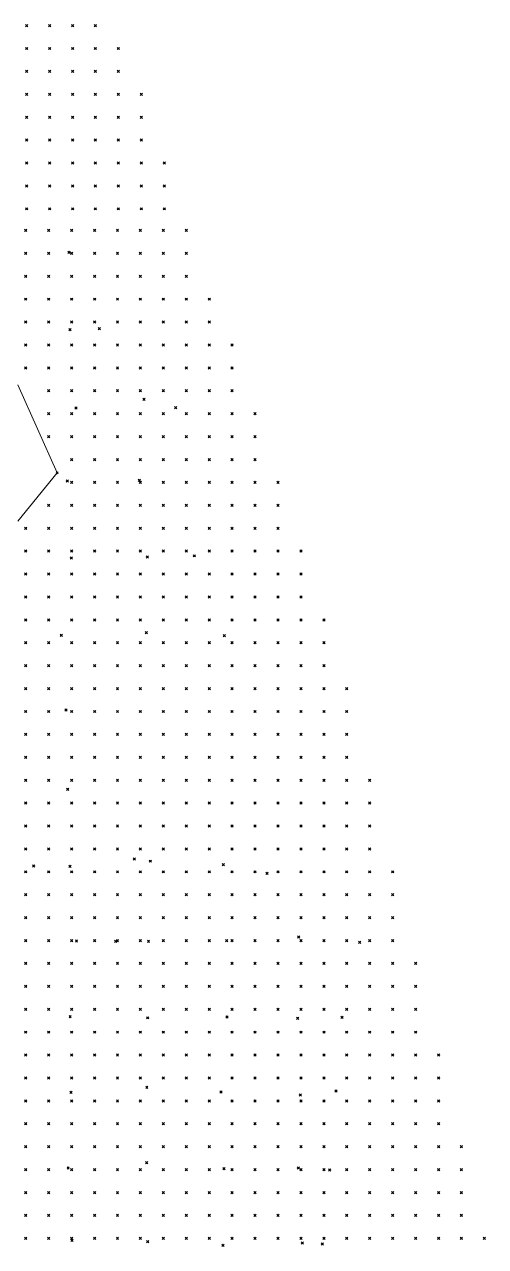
# Model space of a CAD drawing. Header units: metres. Extents: x 441556 to 446409, y 432338 to 461058.
# Drawn here: x 446036.5 to 446096.8, y 438739.9 to 438900 of the extents above; entities that cross this region are included whole.
import ezdxf

# ---------------------------------------------------------------- set-up
doc = ezdxf.new("R2010")
doc.units = ezdxf.units.M
doc.header["$MEASUREMENT"] = 0
doc.header["$PDMODE"] = 35
doc.header["$PDSIZE"] = 0.15
for name, color, linetype, lineweight in [('DTM-BRE-RevN_GRP_DRUM PIATRA', 2, 'Continuous', 0), ('DTM-NOK-RevN_LIDAR_co_lidar', 91, 'Continuous', 0), ('DTM-NOK-RevN_RTK', 32, 'Continuous', 0)]:
    doc.layers.add(name, color=color, linetype=linetype, lineweight=lineweight)

msp = doc.modelspace()

# ---------------------------------------------------------------- linework, layer by layer
at = {"layer": 'DTM-BRE-RevN_GRP_DRUM PIATRA'}
for p, q in [((446040.814, 438841.255, 347.248), (446035.686, 438852.771, 347)), ((446035.685, 438834.943, 347.017), (446040.814, 438841.255, 347.248))]:
    msp.add_line(p, q, dxfattribs=at)
at = {"layer": 'DTM-NOK-RevN_LIDAR_co_lidar'}
for p in [(446036.827, 438899.82, 362.098), (446039.827, 438899.82, 361.833), (446042.826, 438899.82, 363.781), (446045.825, 438899.82, 366.112), (446036.827, 438896.821, 359.643), (446039.827, 438896.821, 361.258), (446042.826, 438896.821, 362.912), (446045.825, 438896.821, 364.632), (446048.825, 438896.821, 366.673), (446036.827, 438893.821, 357.177), (446039.827, 438893.821, 359.321), (446042.826, 438893.821, 360.661), (446045.825, 438893.821, 362.714), (446048.825, 438893.821, 364.548), (446036.827, 438890.822, 355.714), (446039.827, 438890.822, 357.067), (446042.826, 438890.822, 358.549), (446045.825, 438890.822, 361.448), (446048.825, 438890.822, 363.114), (446051.824, 438890.822, 365.384), (446036.827, 438887.823, 354.371), (446039.827, 438887.823, 356.314), (446042.826, 438887.823, 357.473), (446045.825, 438887.823, 360.162), (446048.825, 438887.823, 361.677), (446051.824, 438887.823, 364.379), (446036.827, 438884.823, 353.357), (446039.827, 438884.823, 355.208), (446042.826, 438884.823, 357.14), (446045.825, 438884.823, 359.168), (446048.825, 438884.823, 360.685), (446051.824, 438884.823, 362.512), (446036.827, 438881.824, 351.965), (446039.827, 438881.824, 353.926), (446042.826, 438881.824, 356.554), (446045.825, 438881.824, 357.603), (446048.825, 438881.824, 359.068), (446051.824, 438881.824, 361.759), (446054.823, 438881.824, 363.439), (446036.827, 438878.825, 350.731), (446039.827, 438878.825, 353.399), (446042.826, 438878.825, 355.431), (446045.825, 438878.825, 356.27), (446048.825, 438878.825, 357.471), (446051.824, 438878.825, 361.172), (446054.823, 438878.825, 362.55), (446036.827, 438875.825, 349.598), (446039.827, 438875.825, 351.549), (446042.826, 438875.825, 353.88), (446045.825, 438875.825, 355.453), (446048.825, 438875.825, 357.051), (446051.824, 438875.825, 359.882), (446054.823, 438875.825, 361.024), (446036.709, 438872.994, 349.236), (446039.708, 438872.994, 350.8), (446042.708, 438872.994, 352.754), (446045.707, 438872.994, 354.485), (446048.706, 438872.994, 355.848), (446051.706, 438872.994, 357.641), (446054.705, 438872.994, 360.215), (446057.705, 438872.994, 361.604), (446036.709, 438869.995, 349.333), (446039.708, 438869.995, 350.533), (446042.708, 438869.995, 352.009), (446045.707, 438869.995, 353.784), (446048.706, 438869.995, 355.376), (446051.706, 438869.995, 356.786), (446054.705, 438869.995, 359.275), (446057.705, 438869.995, 360.528), (446036.709, 438866.995, 349.277), (446039.708, 438866.995, 350.163), (446042.708, 438866.995, 351.284), (446045.707, 438866.995, 352.662), (446048.706, 438866.995, 354.715), (446051.706, 438866.995, 356.055), (446054.705, 438866.995, 358.118), (446057.705, 438866.995, 359.445), (446036.709, 438863.996, 349.095), (446039.708, 438863.996, 349.838), (446042.708, 438863.996, 350.788), (446045.707, 438863.996, 351.843), (446048.706, 438863.996, 353.829), (446051.706, 438863.996, 355.23), (446054.705, 438863.996, 356.977), (446057.705, 438863.996, 358.791), (446060.704, 438863.996, 359.598), (446036.709, 438860.996, 348.902), (446039.708, 438860.996, 349.604), (446042.708, 438860.996, 350.46), (446045.707, 438860.996, 351.441), (446048.706, 438860.996, 352.769), (446051.706, 438860.996, 354.196), (446054.705, 438860.996, 356.003), (446057.705, 438860.996, 358.231), (446060.704, 438860.996, 358.897), (446036.709, 438857.997, 348.221), (446039.708, 438857.997, 349.365), (446042.708, 438857.997, 350.196), (446045.707, 438857.997, 351.104), (446048.706, 438857.997, 352.138), (446051.706, 438857.997, 353.223), (446054.705, 438857.997, 354.86), (446057.705, 438857.997, 356.679), (446060.704, 438857.997, 358.69), (446063.703, 438857.997, 359.894), (446036.709, 438854.998, 347.32), (446039.708, 438854.998, 348.638), (446042.708, 438854.998, 349.998), (446045.707, 438854.998, 350.808), (446048.706, 438854.998, 351.721), (446051.706, 438854.998, 352.634), (446054.705, 438854.998, 354.242), (446057.705, 438854.998, 356.013), (446060.704, 438854.998, 358.004), (446063.703, 438854.998, 359.763), (446039.708, 438851.998, 347.612), (446042.708, 438851.998, 349.154), (446045.707, 438851.998, 350.37), (446048.706, 438851.998, 351.475), (446051.706, 438851.998, 352.414), (446054.705, 438851.998, 353.697), (446057.705, 438851.998, 355.268), (446060.704, 438851.998, 357.409), (446063.703, 438851.998, 358.89), (446039.708, 438848.999, 347.12), (446042.708, 438848.999, 347.855), (446045.707, 438848.999, 349.032), (446048.706, 438848.999, 350.651), (446051.706, 438848.999, 351.813), (446054.705, 438848.999, 353.214), (446057.705, 438848.999, 354.736), (446060.704, 438848.999, 356.603), (446063.703, 438848.999, 357.942), (446066.703, 438848.999, 360.804), (446039.708, 438846, 346.973), (446042.708, 438846, 347.272), (446045.707, 438846, 347.978), (446048.706, 438846, 349.569), (446051.706, 438846, 351.001), (446054.705, 438846, 352.65), (446057.705, 438846, 354.473), (446060.704, 438846, 356.046), (446063.703, 438846, 357.526), (446066.703, 438846, 360.586), (446042.708, 438843, 347.316), (446045.707, 438843, 347.931), (446048.706, 438843, 348.992), (446051.706, 438843, 350.225), (446054.705, 438843, 351.951), (446057.705, 438843, 353.987), (446060.704, 438843, 355.873), (446063.703, 438843, 357.052), (446066.703, 438843, 359.756), (446042.708, 438840.001, 347.466), (446045.707, 438840.001, 348.101), (446048.706, 438840.001, 348.732), (446051.706, 438840.001, 349.731), (446054.705, 438840.001, 351.173), (446057.705, 438840.001, 352.928), (446060.704, 438840.001, 354.965), (446063.703, 438840.001, 356.624), (446066.703, 438840.001, 359.323), (446069.702, 438840.001, 362.182), (446039.708, 438837.001, 347.144), (446042.708, 438837.001, 347.552), (446045.707, 438837.001, 348.224), (446048.706, 438837.001, 348.735), (446051.706, 438837.001, 349.603), (446054.705, 438837.001, 350.587), (446057.705, 438837.001, 352.152), (446060.704, 438837.001, 354.018), (446063.703, 438837.001, 355.429), (446066.703, 438837.001, 357.031), (446069.702, 438837.001, 361.282), (446036.709, 438834.002, 347.499), (446039.708, 438834.002, 347.636), (446042.708, 438834.002, 347.795), (446045.707, 438834.002, 348.333), (446048.706, 438834.002, 348.94), (446051.706, 438834.002, 349.743), (446054.705, 438834.002, 350.441), (446057.705, 438834.002, 351.807), (446060.704, 438834.002, 353.269), (446063.703, 438834.002, 354.347), (446066.703, 438834.002, 355.333), (446069.702, 438834.002, 359.595), (446036.709, 438831.003, 348.307), (446039.708, 438831.003, 348.393), (446042.708, 438831.003, 348.291), (446045.707, 438831.003, 348.565), (446048.706, 438831.003, 349.202), (446051.706, 438831.003, 349.95), (446054.705, 438831.003, 350.596), (446057.705, 438831.003, 351.618), (446060.704, 438831.003, 352.773), (446063.703, 438831.003, 354.023), (446066.703, 438831.003, 355.82), (446069.702, 438831.003, 358.406), (446072.701, 438831.003, 363.589), (446036.709, 438828.003, 349.166), (446039.708, 438828.003, 349.208), (446042.708, 438828.003, 349.018), (446045.707, 438828.003, 348.92), (446048.706, 438828.003, 349.423), (446051.706, 438828.003, 350.013), (446054.705, 438828.003, 350.877), (446057.705, 438828.003, 351.568), (446060.704, 438828.003, 352.431), (446063.703, 438828.003, 353.642), (446066.703, 438828.003, 356.116), (446069.702, 438828.003, 357.556), (446072.701, 438828.003, 362.195), (446036.709, 438825.004, 350.74), (446039.708, 438825.004, 350.826), (446042.708, 438825.004, 350.422), (446045.707, 438825.004, 349.71), (446048.706, 438825.004, 349.707), (446051.706, 438825.004, 350.177), (446054.705, 438825.004, 350.931), (446057.705, 438825.004, 351.732), (446060.704, 438825.004, 352.35), (446063.703, 438825.004, 353.356), (446066.703, 438825.004, 355.111), (446069.702, 438825.004, 356.622), (446072.701, 438825.004, 359.746), (446036.709, 438822.005, 352.244), (446039.708, 438822.005, 352.743), (446042.708, 438822.005, 352.558), (446045.707, 438822.005, 351.162), (446048.706, 438822.005, 350.289), (446051.706, 438822.005, 350.449), (446054.705, 438822.005, 350.97), (446057.705, 438822.005, 351.926), (446060.704, 438822.005, 352.458), (446063.703, 438822.005, 353.207), (446066.703, 438822.005, 354.518), (446069.702, 438822.005, 356.423), (446072.701, 438822.005, 358.714), (446075.701, 438822.005, 360.876), (446036.709, 438819.005, 353.025), (446039.708, 438819.005, 353.556), (446042.708, 438819.005, 353.734), (446045.707, 438819.005, 352.708), (446048.706, 438819.005, 351.012), (446051.706, 438819.005, 350.963), (446054.705, 438819.005, 351.306), (446057.705, 438819.005, 351.915), (446060.704, 438819.005, 352.618), (446063.703, 438819.005, 353.226), (446066.703, 438819.005, 354.132), (446069.702, 438819.005, 355.769), (446072.701, 438819.005, 358.925), (446075.701, 438819.005, 359.969), (446036.709, 438816.006, 353.121), (446039.708, 438816.006, 353.712), (446042.708, 438816.006, 354.078), (446045.707, 438816.006, 353.796), (446048.706, 438816.006, 352.046), (446051.706, 438816.006, 351.51), (446054.705, 438816.006, 351.907), (446057.705, 438816.006, 351.942), (446060.704, 438816.006, 352.648), (446063.703, 438816.006, 353.267), (446066.703, 438816.006, 353.985), (446069.702, 438816.006, 355.194), (446072.701, 438816.006, 357.472), (446075.701, 438816.006, 358.639), (446036.709, 438813.006, 353.026), (446039.708, 438813.006, 353.573), (446042.708, 438813.006, 354.034), (446045.707, 438813.006, 354.335), (446048.706, 438813.006, 353.649), (446051.706, 438813.006, 352.681), (446054.705, 438813.006, 352.652), (446057.705, 438813.006, 352.301), (446060.704, 438813.006, 352.684), (446063.703, 438813.006, 353.203), (446066.703, 438813.006, 353.735), (446069.702, 438813.006, 354.768), (446072.701, 438813.006, 356.202), (446075.701, 438813.006, 357.956), (446078.7, 438813.006, 358.77), (446036.709, 438810.007, 352.979), (446039.708, 438810.007, 353.497), (446042.708, 438810.007, 354.016), (446045.707, 438810.007, 354.557), (446048.706, 438810.007, 354.641), (446051.706, 438810.007, 354.358), (446054.705, 438810.007, 353.601), (446057.705, 438810.007, 352.824), (446060.704, 438810.007, 352.976), (446063.703, 438810.007, 353.375), (446066.703, 438810.007, 353.722), (446069.702, 438810.007, 354.262), (446072.701, 438810.007, 355.748), (446075.701, 438810.007, 356.737), (446078.7, 438810.007, 356.516), (446036.709, 438807.008, 353.072), (446039.708, 438807.008, 353.613), (446042.708, 438807.008, 354.114), (446045.707, 438807.008, 354.717), (446048.706, 438807.008, 355.238), (446051.706, 438807.008, 355.454), (446054.705, 438807.008, 355.393), (446057.705, 438807.008, 354.015), (446060.704, 438807.008, 353.746), (446063.703, 438807.008, 353.833), (446066.703, 438807.008, 354.201), (446069.702, 438807.008, 354.364), (446072.701, 438807.008, 354.82), (446075.701, 438807.008, 355.118), (446078.7, 438807.008, 355.407), (446036.709, 438804.008, 353.202), (446039.708, 438804.008, 353.754), (446042.708, 438804.008, 354.331), (446045.707, 438804.008, 355.019), (446048.706, 438804.008, 355.726), (446051.706, 438804.008, 356.314), (446054.705, 438804.008, 356.716), (446057.705, 438804.008, 356.266), (446060.704, 438804.008, 355.461), (446063.703, 438804.008, 354.537), (446066.703, 438804.008, 354.69), (446069.702, 438804.008, 354.778), (446072.701, 438804.008, 355.454), (446075.701, 438804.008, 355.536), (446078.7, 438804.008, 355.704), (446036.709, 438801.009, 353.361), (446039.708, 438801.009, 353.869), (446042.708, 438801.009, 354.675), (446045.707, 438801.009, 355.454), (446048.706, 438801.009, 355.883), (446051.706, 438801.009, 356.267), (446054.705, 438801.009, 356.761), (446057.705, 438801.009, 357.307), (446060.704, 438801.009, 357.049), (446063.703, 438801.009, 356.18), (446066.703, 438801.009, 355.718), (446069.702, 438801.009, 355.724), (446072.701, 438801.009, 356.252), (446075.701, 438801.009, 356.291), (446078.7, 438801.009, 355.803), (446081.7, 438801.009, 356.076), (446036.709, 438798.01, 353.606), (446039.708, 438798.01, 354.138), (446042.708, 438798.01, 354.997), (446045.707, 438798.01, 355.788), (446048.706, 438798.01, 356.055), (446051.706, 438798.01, 356.427), (446054.705, 438798.01, 356.95), (446057.705, 438798.01, 357.703), (446060.704, 438798.01, 357.838), (446063.703, 438798.01, 357.292), (446066.703, 438798.01, 356.688), (446069.702, 438798.01, 356.634), (446072.701, 438798.01, 356.656), (446075.701, 438798.01, 356.799), (446078.7, 438798.01, 356.434), (446081.7, 438798.01, 356.457), (446036.709, 438795.01, 353.931), (446039.708, 438795.01, 354.527), (446042.708, 438795.01, 355.287), (446045.707, 438795.01, 355.916), (446048.706, 438795.01, 356.274), (446051.706, 438795.01, 356.677), (446054.705, 438795.01, 357.225), (446057.705, 438795.01, 357.851), (446060.704, 438795.01, 358.282), (446063.703, 438795.01, 358.285), (446066.703, 438795.01, 357.635), (446069.702, 438795.01, 357.238), (446072.701, 438795.01, 357.267), (446075.701, 438795.01, 357.262), (446078.7, 438795.01, 357.538), (446081.7, 438795.01, 357.435), (446036.709, 438792.011, 354.392), (446039.708, 438792.011, 355.028), (446042.708, 438792.011, 355.843), (446045.707, 438792.011, 356.125), (446048.706, 438792.011, 356.473), (446051.706, 438792.011, 356.864), (446054.705, 438792.011, 357.579), (446057.705, 438792.011, 358.165), (446060.704, 438792.011, 358.692), (446063.703, 438792.011, 359.077), (446066.703, 438792.011, 358.874), (446069.702, 438792.011, 358.593), (446072.701, 438792.011, 358.368), (446075.701, 438792.011, 358.065), (446078.7, 438792.011, 358.29), (446081.7, 438792.011, 358.534), (446036.709, 438789.011, 354.896), (446039.708, 438789.011, 355.597), (446042.708, 438789.011, 355.998), (446045.707, 438789.011, 356.404), (446048.706, 438789.011, 356.755), (446051.706, 438789.011, 357.185), (446054.705, 438789.011, 357.908), (446057.705, 438789.011, 358.467), (446060.704, 438789.011, 359.036), (446063.703, 438789.011, 359.486), (446066.703, 438789.011, 359.818), (446069.702, 438789.011, 359.885), (446072.701, 438789.011, 359.803), (446075.701, 438789.011, 359.397), (446078.7, 438789.011, 359.411), (446081.7, 438789.011, 359.561), (446084.699, 438789.011, 359.753), (446036.709, 438786.012, 355.169), (446039.708, 438786.012, 355.86), (446042.708, 438786.012, 356.196), (446045.707, 438786.012, 356.626), (446048.706, 438786.012, 357.015), (446051.706, 438786.012, 357.481), (446054.705, 438786.012, 357.932), (446057.705, 438786.012, 358.528), (446060.704, 438786.012, 359.187), (446063.703, 438786.012, 359.666), (446066.703, 438786.012, 360.077), (446069.702, 438786.012, 360.428), (446072.701, 438786.012, 360.775), (446075.701, 438786.012, 360.836), (446078.7, 438786.012, 360.665), (446081.7, 438786.012, 360.536), (446084.699, 438786.012, 360.778), (446036.709, 438783.013, 355.409), (446039.708, 438783.013, 355.906), (446042.708, 438783.013, 356.246), (446045.707, 438783.013, 356.641), (446048.706, 438783.013, 356.987), (446051.706, 438783.013, 357.441), (446054.705, 438783.013, 357.84), (446057.705, 438783.013, 358.461), (446060.704, 438783.013, 359.092), (446063.703, 438783.013, 359.631), (446066.703, 438783.013, 360.055), (446069.702, 438783.013, 360.432), (446072.701, 438783.013, 360.91), (446075.701, 438783.013, 361.32), (446078.7, 438783.013, 361.613), (446081.7, 438783.013, 361.771), (446084.699, 438783.013, 362.081), (446036.709, 438780.013, 355.518), (446039.708, 438780.013, 355.919), (446042.708, 438780.013, 356.2), (446045.707, 438780.013, 356.555), (446048.706, 438780.013, 356.852), (446051.706, 438780.013, 357.334), (446054.705, 438780.013, 357.763), (446057.705, 438780.013, 358.38), (446060.704, 438780.013, 358.949), (446063.703, 438780.013, 359.505), (446066.703, 438780.013, 359.943), (446069.702, 438780.013, 360.303), (446072.701, 438780.013, 360.813), (446075.701, 438780.013, 361.411), (446078.7, 438780.013, 361.985), (446081.7, 438780.013, 362.566), (446084.699, 438780.013, 363.016), (446036.709, 438777.014, 355.43), (446039.708, 438777.014, 355.827), (446042.708, 438777.014, 356.134), (446045.707, 438777.014, 356.482), (446048.706, 438777.014, 356.816), (446051.706, 438777.014, 357.274), (446054.705, 438777.014, 357.771), (446057.705, 438777.014, 358.342), (446060.704, 438777.014, 358.887), (446063.703, 438777.014, 359.394), (446066.703, 438777.014, 359.89), (446069.702, 438777.014, 360.246), (446072.701, 438777.014, 360.779), (446075.701, 438777.014, 361.548), (446078.7, 438777.014, 362.21), (446081.7, 438777.014, 362.98), (446084.699, 438777.014, 363.286), (446087.698, 438777.014, 363.669), (446036.709, 438774.015, 355.376), (446039.708, 438774.015, 355.67), (446042.708, 438774.015, 356.036), (446045.707, 438774.015, 356.422), (446048.706, 438774.015, 356.827), (446051.706, 438774.015, 357.288), (446054.705, 438774.015, 357.701), (446057.705, 438774.015, 358.202), (446060.704, 438774.015, 358.743), (446063.703, 438774.015, 359.329), (446066.703, 438774.015, 359.926), (446069.702, 438774.015, 360.401), (446072.701, 438774.015, 360.987), (446075.701, 438774.015, 361.681), (446078.7, 438774.015, 362.33), (446081.7, 438774.015, 363.161), (446084.699, 438774.015, 363.291), (446087.698, 438774.015, 363.582), (446036.709, 438771.015, 355.267), (446039.708, 438771.015, 355.535), (446042.708, 438771.015, 355.96), (446045.707, 438771.015, 356.366), (446048.706, 438771.015, 356.785), (446051.706, 438771.015, 357.257), (446054.705, 438771.015, 357.613), (446057.705, 438771.015, 358.013), (446060.704, 438771.015, 358.639), (446063.703, 438771.015, 359.34), (446066.703, 438771.015, 359.891), (446069.702, 438771.015, 360.449), (446072.701, 438771.015, 361.022), (446075.701, 438771.015, 361.7), (446078.7, 438771.015, 362.329), (446081.7, 438771.015, 363.055), (446084.699, 438771.015, 363.253), (446087.698, 438771.015, 363.518), (446036.709, 438768.016, 354.979), (446039.708, 438768.016, 355.347), (446042.708, 438768.016, 355.851), (446045.707, 438768.016, 356.305), (446048.706, 438768.016, 356.651), (446051.706, 438768.016, 357.087), (446054.705, 438768.016, 357.508), (446057.705, 438768.016, 357.946), (446060.704, 438768.016, 358.571), (446063.703, 438768.016, 359.292), (446066.703, 438768.016, 359.775), (446069.702, 438768.016, 360.237), (446072.701, 438768.016, 360.782), (446075.701, 438768.016, 361.399), (446078.7, 438768.016, 362.146), (446081.7, 438768.016, 362.938), (446084.699, 438768.016, 363.144), (446087.698, 438768.016, 363.436), (446036.709, 438765.016, 354.842), (446039.708, 438765.016, 355.217), (446042.708, 438765.016, 355.695), (446045.707, 438765.016, 356.191), (446048.706, 438765.016, 356.682), (446051.706, 438765.016, 357.104), (446054.705, 438765.016, 357.574), (446057.705, 438765.016, 358.038), (446060.704, 438765.016, 358.601), (446063.703, 438765.016, 359.194), (446066.703, 438765.016, 359.619), (446069.702, 438765.016, 360.047), (446072.701, 438765.016, 360.55), (446075.701, 438765.016, 361.068), (446078.7, 438765.016, 361.933), (446081.7, 438765.016, 362.765), (446084.699, 438765.016, 363.024), (446087.698, 438765.016, 363.325), (446090.698, 438765.016, 363.786), (446036.709, 438762.017, 354.654), (446039.708, 438762.017, 355.016), (446042.708, 438762.017, 355.601), (446045.707, 438762.017, 356.144), (446048.706, 438762.017, 356.727), (446051.706, 438762.017, 357.217), (446054.705, 438762.017, 357.729), (446057.705, 438762.017, 358.169), (446060.704, 438762.017, 358.653), (446063.703, 438762.017, 359.14), (446066.703, 438762.017, 359.547), (446069.702, 438762.017, 359.966), (446072.701, 438762.017, 360.433), (446075.701, 438762.017, 360.978), (446078.7, 438762.017, 361.919), (446081.7, 438762.017, 362.618), (446084.699, 438762.017, 362.901), (446087.698, 438762.017, 363.249), (446090.698, 438762.017, 363.757), (446036.709, 438759.018, 354.376), (446039.708, 438759.018, 354.889), (446042.708, 438759.018, 355.505), (446045.707, 438759.018, 356.099), (446048.706, 438759.018, 356.656), (446051.706, 438759.018, 357.233), (446054.705, 438759.018, 357.808), (446057.705, 438759.018, 358.215), (446060.704, 438759.018, 358.624), (446063.703, 438759.018, 359.065), (446066.703, 438759.018, 359.499), (446069.702, 438759.018, 359.963), (446072.701, 438759.018, 360.498), (446075.701, 438759.018, 361.049), (446078.7, 438759.018, 361.876), (446081.7, 438759.018, 362.541), (446084.699, 438759.018, 362.856), (446087.698, 438759.018, 363.281), (446090.698, 438759.018, 363.717), (446036.709, 438756.018, 354.277), (446039.708, 438756.018, 354.827), (446042.708, 438756.018, 355.412), (446045.707, 438756.018, 356.017), (446048.706, 438756.018, 356.555), (446051.706, 438756.018, 357.157), (446054.705, 438756.018, 357.678), (446057.705, 438756.018, 358.15), (446060.704, 438756.018, 358.58), (446063.703, 438756.018, 359.078), (446066.703, 438756.018, 359.506), (446069.702, 438756.018, 360.007), (446072.701, 438756.018, 360.629), (446075.701, 438756.018, 361.158), (446078.7, 438756.018, 361.882), (446081.7, 438756.018, 362.512), (446084.699, 438756.018, 362.841), (446087.698, 438756.018, 363.244), (446090.698, 438756.018, 363.693), (446036.709, 438753.019, 354.308), (446039.708, 438753.019, 354.816), (446042.708, 438753.019, 355.351), (446045.707, 438753.019, 355.904), (446048.706, 438753.019, 356.475), (446051.706, 438753.019, 357.015), (446054.705, 438753.019, 357.516), (446057.705, 438753.019, 358.031), (446060.704, 438753.019, 358.59), (446063.703, 438753.019, 359.166), (446066.703, 438753.019, 359.575), (446069.702, 438753.019, 360.121), (446072.701, 438753.019, 360.768), (446075.701, 438753.019, 361.257), (446078.7, 438753.019, 361.972), (446081.7, 438753.019, 362.525), (446084.699, 438753.019, 362.844), (446087.698, 438753.019, 363.238), (446090.698, 438753.019, 363.731), (446093.697, 438753.019, 364.222), (446036.709, 438750.02, 354.346), (446039.708, 438750.02, 354.803), (446042.708, 438750.02, 355.336), (446045.707, 438750.02, 355.862), (446048.706, 438750.02, 356.419), (446051.706, 438750.02, 356.941), (446054.705, 438750.02, 357.425), (446057.705, 438750.02, 357.959), (446060.704, 438750.02, 358.581), (446063.703, 438750.02, 359.168), (446066.703, 438750.02, 359.643), (446069.702, 438750.02, 360.226), (446072.701, 438750.02, 360.853), (446075.701, 438750.02, 361.221), (446078.7, 438750.02, 362.029), (446081.7, 438750.02, 362.54), (446084.699, 438750.02, 362.854), (446087.698, 438750.02, 363.254), (446090.698, 438750.02, 363.759), (446093.697, 438750.02, 364.211), (446036.709, 438747.02, 354.374), (446039.708, 438747.02, 354.835), (446042.708, 438747.02, 355.351), (446045.707, 438747.02, 355.876), (446048.706, 438747.02, 356.397), (446051.706, 438747.02, 356.946), (446054.705, 438747.02, 357.437), (446057.705, 438747.02, 357.913), (446060.704, 438747.02, 358.529), (446063.703, 438747.02, 359.094), (446066.703, 438747.02, 359.587), (446069.702, 438747.02, 360.183), (446072.701, 438747.02, 360.744), (446075.701, 438747.02, 361.148), (446078.7, 438747.02, 362.05), (446081.7, 438747.02, 362.536), (446084.699, 438747.02, 362.846), (446087.698, 438747.02, 363.247), (446090.698, 438747.02, 363.724), (446093.697, 438747.02, 364.18), (446036.709, 438744.021, 354.361), (446039.708, 438744.021, 354.864), (446042.708, 438744.021, 355.387), (446045.707, 438744.021, 355.923), (446048.706, 438744.021, 356.444), (446051.706, 438744.021, 357.021), (446054.705, 438744.021, 357.532), (446057.705, 438744.021, 357.973), (446060.704, 438744.021, 358.45), (446063.703, 438744.021, 359.031), (446066.703, 438744.021, 359.487), (446069.702, 438744.021, 360.006), (446072.701, 438744.021, 360.52), (446075.701, 438744.021, 361.167), (446078.7, 438744.021, 362.172), (446081.7, 438744.021, 362.501), (446084.699, 438744.021, 362.809), (446087.698, 438744.021, 363.22), (446090.698, 438744.021, 363.688), (446093.697, 438744.021, 364.133), (446036.709, 438741.021, 354.428), (446039.708, 438741.021, 354.927), (446042.708, 438741.021, 355.482), (446045.707, 438741.021, 356.034), (446048.706, 438741.021, 356.537), (446051.706, 438741.021, 357.135), (446054.705, 438741.021, 357.623), (446057.705, 438741.021, 358.041), (446060.704, 438741.021, 358.445), (446063.703, 438741.021, 358.937), (446066.703, 438741.021, 359.439), (446069.702, 438741.021, 359.915), (446072.701, 438741.021, 360.437), (446075.701, 438741.021, 361.145), (446078.7, 438741.021, 362.201), (446081.7, 438741.021, 362.491), (446084.699, 438741.021, 362.777), (446087.698, 438741.021, 363.169), (446090.698, 438741.021, 363.592), (446093.697, 438741.021, 364.034), (446096.696, 438741.021, 364.426)]:
    msp.add_point(p, dxfattribs=at)
at = {"layer": 'DTM-NOK-RevN_RTK'}
for p in [(446042.351, 438870.132, 352.578), (446042.478, 438859.998, 350.657), (446046.32, 438860.128, 352.128), (446052.181, 438850.892, 353.09), (446043.283, 438849.738, 349.504), (446056.309, 438849.796, 355.085), (446040.814, 438841.255, 347.248), (446042.133, 438840.187, 347.56), (446051.581, 438840.264, 350.293), (446042.658, 438830.11, 348.228), (446052.618, 438830.239, 350.426), (446058.744, 438830.388, 352.386), (446041.347, 438819.986, 353.243), (446052.478, 438820.318, 350.663), (446062.68, 438819.942, 353.167), (446041.979, 438810.212, 354.189), (446042.204, 438799.833, 354.766), (446050.899, 438790.683, 356.823), (446053.02, 438790.407, 357.555), (446037.734, 438789.788, 355.225), (446042.48, 438789.72, 355.794), (446062.551, 438789.95, 359.301), (446068.275, 438788.798, 359.961), (446072.398, 438780.465, 360.892), (446043.343, 438779.939, 356.296), (446048.46, 438779.912, 356.994), (446052.764, 438779.924, 357.607), (446062.987, 438779.999, 359.615), (446080.379, 438779.777, 362.301), (446042.517, 438770.036, 356.062), (446052.64, 438769.895, 357.433), (446063.029, 438770.019, 359.375), (446072.282, 438769.844, 361.299), (446078.088, 438769.952, 362.522), (446042.618, 438760.138, 355.804), (446052.544, 438760.781, 357.584), (446062.256, 438760.175, 359.021), (446072.614, 438759.787, 360.486), (446077.287, 438760.325, 361.835), (446042.256, 438750.215, 355.48), (446052.519, 438750.913, 357.296), (446062.625, 438750.153, 359.106), (446072.376, 438750.236, 360.799), (446076.453, 438749.983, 361.576), (446042.746, 438740.75, 355.666), (446052.667, 438740.582, 357.515), (446072.88, 438740.407, 360.681), (446062.494, 438740.095, 358.892), (446075.497, 438740.298, 361.379)]:
    msp.add_point(p, dxfattribs=at)

doc.saveas('drawing.dxf')
